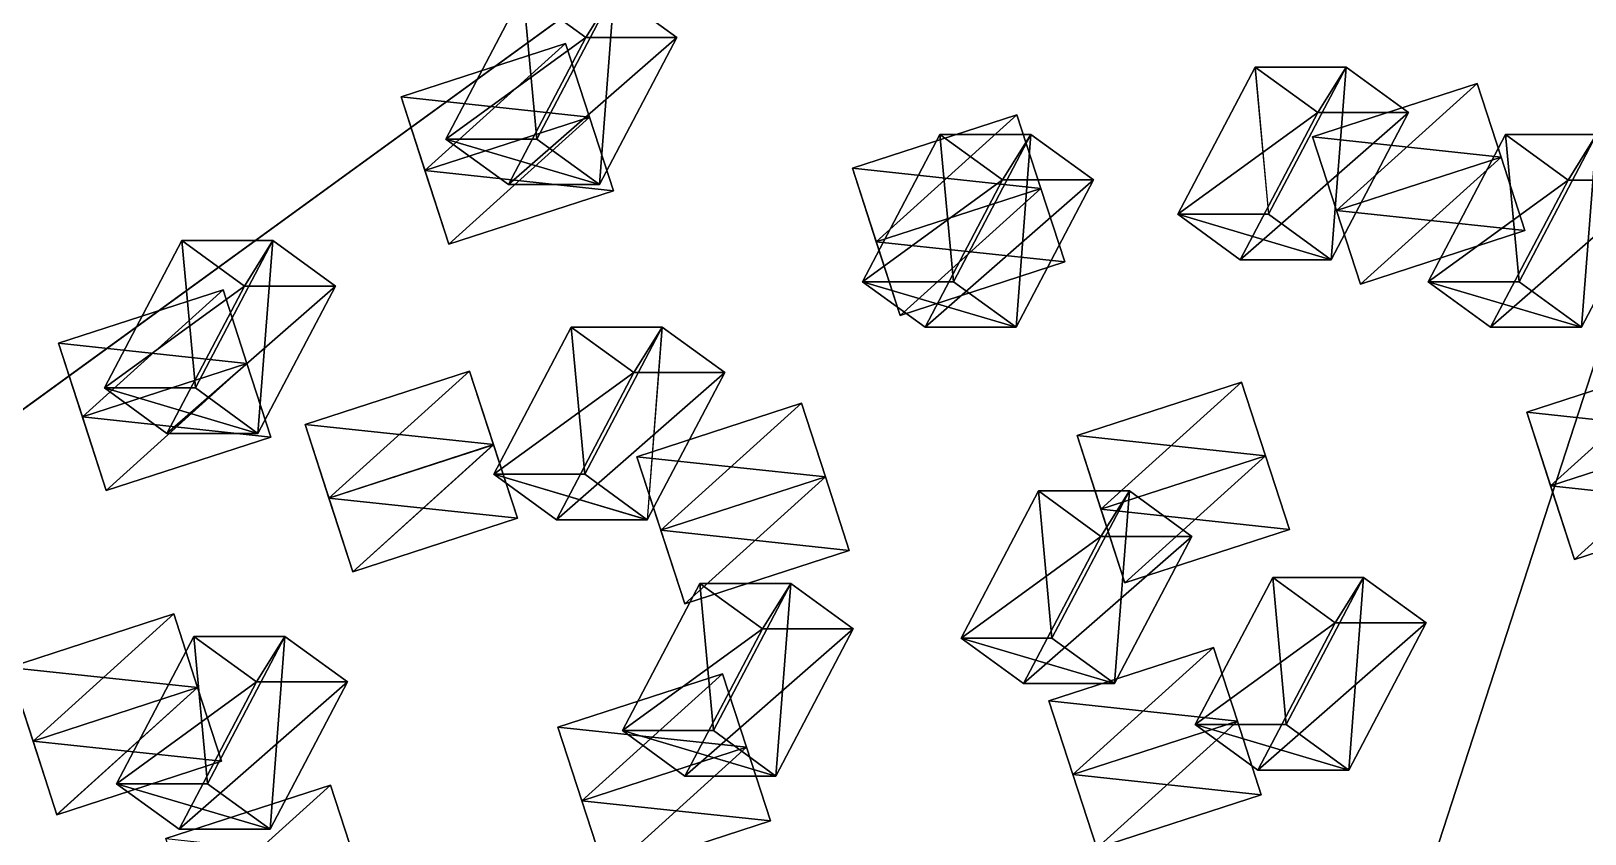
# Model space of a CAD drawing. Header units: metres. Extents: x -324 to 324, y -310 to 311.
# Drawn here: x -217.3 to -127.5, y 197.8 to 244.2 of the extents above; entities that cross this region are included whole.
import ezdxf

# ---------------------------------------------------------------- set-up
doc = ezdxf.new("R2010")
doc.units = ezdxf.units.M

msp = doc.modelspace()

# ---------------------------------------------------------------- linework, layer by layer
for p, q in [((-100.1399, 307.86993, -938.09595), (-261.94815, 190.31635, -1061.6997)), ((-261.85693, 190.37546, -1061.904), (-100.05551, 307.93835, -938.3003))]:
    msp.add_line(p, q)
for points in [[(-100.05551, 307.93835, -938.3003), (-161.85391, 117.712, -1261.8992), (-261.85693, 190.37546, -1061.904), (-261.85684, 190.37556, -1061.9039)], [(-100.05551, 307.93835, -938.3003), (61.75283, 190.36641, -1261.8993), (-161.85391, 117.712, -1261.8992), (-161.8538, 117.7121, -1261.899)], [(-188.88869, 246.49557, -990.5312), (-193.36072, 237.989, -987.7673), (-188.10307, 237.98875, -979.261), (-188.10297, 237.98886, -979.26086)], [(-193.36072, 237.989, -987.7673), (-188.88869, 246.49557, -990.5312), (-185.27074, 243.86699, -992.76746), (-185.27063, 243.8671, -992.76733)], [(-188.10307, 237.98875, -979.261), (-183.63104, 246.49535, -982.02484), (-188.88869, 246.49557, -990.5312), (-188.88858, 246.49568, -990.53107)], [(-185.27074, 243.86699, -992.76746), (-188.88869, 246.49557, -990.5312), (-183.63104, 246.49535, -982.02484), (-183.63094, 246.49545, -982.0247)], [(-183.63104, 246.49535, -982.02484), (-188.10307, 237.98875, -979.261), (-184.48512, 235.36017, -981.49725), (-184.48502, 235.36028, -981.49713)], [(-183.63104, 246.49535, -982.02484), (-180.01309, 243.86674, -984.26117), (-185.27074, 243.86699, -992.76746), (-185.27063, 243.8671, -992.76733)], [(-184.48512, 235.36017, -981.49725), (-180.01309, 243.86674, -984.26117), (-183.63104, 246.49535, -982.02484), (-183.63094, 246.49545, -982.0247)], [(-194.57332, 236.17311, -1035.3859), (-195.95541, 240.42677, -1026.4418), (-186.44485, 243.51695, -1026.4418), (-186.44475, 243.51706, -1026.4417)], [(-185.06291, 239.26381, -1024.2054), (-186.44485, 243.51695, -1026.4418), (-195.95541, 240.42677, -1026.4418), (-195.9553, 240.42688, -1026.4417)], [(-186.44485, 243.51695, -1026.4418), (-185.06274, 239.26329, -1035.3859), (-194.57332, 236.17311, -1035.3859), (-194.57321, 236.17322, -1035.3857)], [(-185.27074, 243.86699, -992.76746), (-189.74277, 235.3604, -990.0036), (-193.36072, 237.989, -987.7673), (-193.36061, 237.9891, -987.76715)], [(-189.74277, 235.3604, -990.0036), (-185.27074, 243.86699, -992.76746), (-180.01309, 243.86674, -984.26117), (-180.01299, 243.86685, -984.26105)], [(-180.01309, 243.86674, -984.26117), (-184.48512, 235.36017, -981.49725), (-189.74277, 235.3604, -990.0036), (-189.74266, 235.3605, -990.0035)], [(-185.06274, 239.26329, -1035.3859), (-186.44485, 243.51695, -1026.4418), (-185.06291, 239.26381, -1024.2054), (-185.0628, 239.26392, -1024.2053)], [(-146.6002, 242.15643, -917.015), (-151.07224, 233.64986, -914.2511), (-145.81459, 233.64961, -905.7448), (-145.81448, 233.64972, -905.7447)], [(-151.07224, 233.64986, -914.2511), (-146.6002, 242.15643, -917.015), (-142.98225, 239.52785, -919.2513), (-142.98215, 239.52795, -919.25116)], [(-145.81459, 233.64961, -905.7448), (-141.34256, 242.1562, -908.50867), (-146.6002, 242.15643, -917.015), (-146.6001, 242.15654, -917.0149)], [(-142.98225, 239.52785, -919.2513), (-146.6002, 242.15643, -917.015), (-141.34256, 242.1562, -908.50867), (-141.34245, 242.15631, -908.50854)], [(-141.34256, 242.1562, -908.50867), (-145.81459, 233.64961, -905.7448), (-142.19664, 231.02103, -907.9811), (-142.19653, 231.02113, -907.98096)], [(-141.34256, 242.1562, -908.50867), (-137.72461, 239.5276, -910.745), (-142.98225, 239.52785, -919.2513), (-142.98215, 239.52795, -919.25116)], [(-142.19664, 231.02103, -907.9811), (-137.72461, 239.5276, -910.745), (-141.34256, 242.1562, -908.50867), (-141.34245, 242.15631, -908.50854)], [(-141.8936, 233.86612, -1072.3274), (-143.2757, 238.11978, -1063.3833), (-133.76514, 241.20996, -1063.3833), (-133.76503, 241.21007, -1063.3832)], [(-132.3832, 236.95682, -1061.147), (-133.76514, 241.20996, -1063.3833), (-143.2757, 238.11978, -1063.3833), (-143.27559, 238.11989, -1063.3832)], [(-133.76514, 241.20996, -1063.3833), (-132.38303, 236.9563, -1072.3274), (-141.8936, 233.86612, -1072.3274), (-141.8935, 233.86623, -1072.3273)], [(-132.38303, 236.9563, -1072.3274), (-133.76514, 241.20996, -1063.3833), (-132.3832, 236.95682, -1061.147), (-132.38309, 236.95692, -1061.1469)], [(-193.19138, 231.91997, -1033.1495), (-194.57349, 236.17363, -1024.2054), (-195.95541, 240.42677, -1026.4418), (-195.9553, 240.42688, -1026.4417)], [(-195.95541, 240.42677, -1026.4418), (-194.57332, 236.17311, -1035.3859), (-193.19138, 231.91997, -1033.1495), (-193.19127, 231.92007, -1033.1494)], [(-195.95541, 240.42677, -1026.4418), (-194.57349, 236.17363, -1024.2054), (-185.06291, 239.26381, -1024.2054), (-185.0628, 239.26392, -1024.2053)], [(-183.68082, 235.01015, -1033.1495), (-185.06291, 239.26381, -1024.2054), (-194.57349, 236.17363, -1024.2054), (-194.57338, 236.17374, -1024.2053)], [(-193.19138, 231.91997, -1033.1495), (-194.57332, 236.17311, -1035.3859), (-185.06274, 239.26329, -1035.3859), (-185.06264, 239.2634, -1035.3857)], [(-185.06274, 239.26329, -1035.3859), (-183.68082, 235.01015, -1033.1495), (-193.19138, 231.91997, -1033.1495), (-193.19127, 231.92007, -1033.1494)], [(-185.06291, 239.26381, -1024.2054), (-183.68082, 235.01015, -1033.1495), (-185.06274, 239.26329, -1035.3859), (-185.06264, 239.2634, -1035.3857)], [(-168.48848, 232.05469, -1059.338), (-169.87057, 236.30835, -1050.3939), (-160.36002, 239.39853, -1050.3939), (-160.35991, 239.39864, -1050.3938)], [(-158.97807, 235.14539, -1048.1576), (-160.36002, 239.39853, -1050.3939), (-169.87057, 236.30835, -1050.3939), (-169.87047, 236.30846, -1050.3938)], [(-160.36002, 239.39853, -1050.3939), (-158.9779, 235.14487, -1059.338), (-168.48848, 232.05469, -1059.338), (-168.48837, 232.0548, -1059.3379)], [(-158.9779, 235.14487, -1059.338), (-160.36002, 239.39853, -1050.3939), (-158.97807, 235.14539, -1048.1576), (-158.97797, 235.1455, -1048.1575)], [(-142.98225, 239.52785, -919.2513), (-147.45428, 231.02126, -916.4874), (-151.07224, 233.64986, -914.2511), (-151.07213, 233.64996, -914.251)], [(-147.45428, 231.02126, -916.4874), (-142.98225, 239.52785, -919.2513), (-137.72461, 239.5276, -910.745), (-137.7245, 239.52771, -910.7449)], [(-137.72461, 239.5276, -910.745), (-142.19664, 231.02103, -907.9811), (-147.45428, 231.02126, -916.4874), (-147.45418, 231.02136, -916.4873)], [(-184.48512, 235.36017, -981.49725), (-188.10307, 237.98875, -979.261), (-193.36072, 237.989, -987.7673), (-193.36061, 237.9891, -987.76715)], [(-193.36072, 237.989, -987.7673), (-189.74277, 235.3604, -990.0036), (-184.48512, 235.36017, -981.49725), (-184.48502, 235.36028, -981.49713)], [(-164.81485, 238.25818, -941.90125), (-169.28688, 229.7516, -939.1373), (-164.02924, 229.75136, -930.63104), (-164.02913, 229.75146, -930.6309)], [(-169.28688, 229.7516, -939.1373), (-164.81485, 238.25818, -941.90125), (-161.1969, 235.6296, -944.1375), (-161.1968, 235.6297, -944.1374)], [(-164.02924, 229.75136, -930.63104), (-159.5572, 238.25795, -933.3949), (-164.81485, 238.25818, -941.90125), (-164.81474, 238.25829, -941.9011)], [(-161.1969, 235.6296, -944.1375), (-164.81485, 238.25818, -941.90125), (-159.5572, 238.25795, -933.3949), (-159.5571, 238.25806, -933.3948)], [(-159.5572, 238.25795, -933.3949), (-164.02924, 229.75136, -930.63104), (-160.41129, 227.12277, -932.8673), (-160.41118, 227.12288, -932.8672)], [(-159.5572, 238.25795, -933.3949), (-155.93925, 235.62935, -935.6312), (-161.1969, 235.6296, -944.1375), (-161.1968, 235.6297, -944.1374)], [(-160.41129, 227.12277, -932.8673), (-155.93925, 235.62935, -935.6312), (-159.5572, 238.25795, -933.3949), (-159.5571, 238.25806, -933.3948)], [(-140.51166, 229.61298, -1070.0911), (-141.89377, 233.86664, -1061.147), (-143.2757, 238.11978, -1063.3833), (-143.27559, 238.11989, -1063.3832)], [(-143.2757, 238.11978, -1063.3833), (-141.8936, 233.86612, -1072.3274), (-140.51166, 229.61298, -1070.0911), (-140.51155, 229.61308, -1070.091)], [(-143.2757, 238.11978, -1063.3833), (-141.89377, 233.86664, -1061.147), (-132.3832, 236.95682, -1061.147), (-132.38309, 236.95692, -1061.1469)], [(-132.13304, 238.25668, -889.02563), (-136.60507, 229.7501, -886.2617), (-131.34743, 229.74986, -877.75543), (-131.34732, 229.74997, -877.7553)], [(-136.60507, 229.7501, -886.2617), (-132.13304, 238.25668, -889.02563), (-128.51509, 235.6281, -891.2619), (-128.51498, 235.6282, -891.2618)], [(-131.34743, 229.74986, -877.75543), (-126.8754, 238.25645, -880.5193), (-132.13304, 238.25668, -889.02563), (-132.13293, 238.25679, -889.0255)], [(-128.51509, 235.6281, -891.2619), (-132.13304, 238.25668, -889.02563), (-126.8754, 238.25645, -880.5193), (-126.8753, 238.25656, -880.51917)], [(-126.8754, 238.25645, -880.5193), (-131.34743, 229.74986, -877.75543), (-127.72948, 227.12128, -879.9917), (-127.72938, 227.12138, -879.9916)], [(-126.8754, 238.25645, -880.5193), (-123.25745, 235.62785, -882.7556), (-128.51509, 235.6281, -891.2619), (-128.51498, 235.6282, -891.2618)], [(-127.72948, 227.12128, -879.9917), (-123.25745, 235.62785, -882.7556), (-126.8754, 238.25645, -880.5193), (-126.8753, 238.25656, -880.51917)], [(-194.57349, 236.17363, -1024.2054), (-193.19138, 231.91997, -1033.1495), (-183.68082, 235.01015, -1033.1495), (-183.68071, 235.01025, -1033.1494)], [(-167.10654, 227.80154, -1057.1017), (-168.48865, 232.0552, -1048.1576), (-169.87057, 236.30835, -1050.3939), (-169.87047, 236.30846, -1050.3938)], [(-169.87057, 236.30835, -1050.3939), (-168.48848, 232.05469, -1059.338), (-167.10654, 227.80154, -1057.1017), (-167.10643, 227.80165, -1057.1016)], [(-169.87057, 236.30835, -1050.3939), (-168.48865, 232.0552, -1048.1576), (-158.97807, 235.14539, -1048.1576), (-158.97797, 235.1455, -1048.1575)], [(-131.0011, 232.70316, -1070.0911), (-132.3832, 236.95682, -1061.147), (-141.89377, 233.86664, -1061.147), (-141.89366, 233.86674, -1061.1469)], [(-140.51166, 229.61298, -1070.0911), (-141.8936, 233.86612, -1072.3274), (-132.38303, 236.9563, -1072.3274), (-132.38292, 236.9564, -1072.3273)], [(-132.38303, 236.9563, -1072.3274), (-131.0011, 232.70316, -1070.0911), (-140.51166, 229.61298, -1070.0911), (-140.51155, 229.61308, -1070.091)], [(-132.3832, 236.95682, -1061.147), (-131.0011, 232.70316, -1070.0911), (-132.38303, 236.9563, -1072.3274), (-132.38292, 236.9564, -1072.3273)], [(-161.1969, 235.6296, -944.1375), (-165.66893, 227.123, -941.37366), (-169.28688, 229.7516, -939.1373), (-169.28677, 229.75171, -939.1372)], [(-165.66893, 227.123, -941.37366), (-161.1969, 235.6296, -944.1375), (-155.93925, 235.62935, -935.6312), (-155.93915, 235.62946, -935.6311)], [(-155.93925, 235.62935, -935.6312), (-160.41129, 227.12277, -932.8673), (-165.66893, 227.123, -941.37366), (-165.66882, 227.12311, -941.37354)], [(-128.51509, 235.6281, -891.2619), (-132.98712, 227.1215, -888.49805), (-136.60507, 229.7501, -886.2617), (-136.60497, 229.75021, -886.2616)], [(-132.98712, 227.1215, -888.49805), (-128.51509, 235.6281, -891.2619), (-123.25745, 235.62785, -882.7556), (-123.25735, 235.62796, -882.7555)], [(-123.25745, 235.62785, -882.7556), (-127.72948, 227.12128, -879.9917), (-132.98712, 227.1215, -888.49805), (-132.98701, 227.12161, -888.4979)], [(-157.59598, 230.89172, -1057.1017), (-158.97807, 235.14539, -1048.1576), (-168.48865, 232.0552, -1048.1576), (-168.48854, 232.05531, -1048.1575)], [(-167.10654, 227.80154, -1057.1017), (-168.48848, 232.05469, -1059.338), (-158.9779, 235.14487, -1059.338), (-158.9778, 235.14497, -1059.3379)], [(-158.9779, 235.14487, -1059.338), (-157.59598, 230.89172, -1057.1017), (-167.10654, 227.80154, -1057.1017), (-167.10643, 227.80165, -1057.1016)], [(-158.97807, 235.14539, -1048.1576), (-157.59598, 230.89172, -1057.1017), (-158.9779, 235.14487, -1059.338), (-158.9778, 235.14497, -1059.3379)], [(-142.19664, 231.02103, -907.9811), (-145.81459, 233.64961, -905.7448), (-151.07224, 233.64986, -914.2511), (-151.07213, 233.64996, -914.251)], [(-151.07224, 233.64986, -914.2511), (-147.45428, 231.02126, -916.4874), (-142.19664, 231.02103, -907.9811), (-142.19653, 231.02113, -907.98096)], [(-141.89377, 233.86664, -1061.147), (-140.51166, 229.61298, -1070.0911), (-131.0011, 232.70316, -1070.0911), (-131.00099, 232.70326, -1070.091)], [(-208.62743, 232.1268, -1005.57587), (-213.09946, 223.62022, -1002.81195), (-207.84181, 223.61998, -994.30566), (-207.8417, 223.62009, -994.30554)], [(-213.09946, 223.62022, -1002.81195), (-208.62743, 232.1268, -1005.57587), (-205.00948, 229.49821, -1007.81213), (-205.00937, 229.49832, -1007.812)], [(-207.84181, 223.61998, -994.30566), (-203.36978, 232.12657, -997.0695), (-208.62743, 232.1268, -1005.57587), (-208.62732, 232.1269, -1005.57574)], [(-205.00948, 229.49821, -1007.81213), (-208.62743, 232.1268, -1005.57587), (-203.36978, 232.12657, -997.0695), (-203.36967, 232.12668, -997.0694)], [(-203.36978, 232.12657, -997.0695), (-207.84181, 223.61998, -994.30566), (-204.22386, 220.9914, -996.54193), (-204.22375, 220.9915, -996.5418)], [(-203.36978, 232.12657, -997.0695), (-199.75183, 229.49797, -999.30585), (-205.00948, 229.49821, -1007.81213), (-205.00937, 229.49832, -1007.812)], [(-204.22386, 220.9914, -996.54193), (-199.75183, 229.49797, -999.30585), (-203.36978, 232.12657, -997.0695), (-203.36967, 232.12668, -997.0694)], [(-168.48865, 232.0552, -1048.1576), (-167.10654, 227.80154, -1057.1017), (-157.59598, 230.89172, -1057.1017), (-157.59587, 230.89183, -1057.1016)], [(-214.37111, 221.94186, -1050.2177), (-215.7532, 226.19553, -1041.2736), (-206.24265, 229.2857, -1041.2736), (-206.24254, 229.28581, -1041.2734)], [(-204.8607, 225.03256, -1039.0372), (-206.24265, 229.2857, -1041.2736), (-215.7532, 226.19553, -1041.2736), (-215.7531, 226.19563, -1041.2734)], [(-206.24265, 229.2857, -1041.2736), (-204.86053, 225.03204, -1050.2177), (-214.37111, 221.94186, -1050.2177), (-214.371, 221.94197, -1050.2175)], [(-205.00948, 229.49821, -1007.81213), (-209.4815, 220.99162, -1005.0483), (-213.09946, 223.62022, -1002.81195), (-213.09935, 223.62033, -1002.8118)], [(-209.4815, 220.99162, -1005.0483), (-205.00948, 229.49821, -1007.81213), (-199.75183, 229.49797, -999.30585), (-199.75172, 229.49808, -999.3057)], [(-199.75183, 229.49797, -999.30585), (-204.22386, 220.9914, -996.54193), (-209.4815, 220.99162, -1005.0483), (-209.4814, 220.99173, -1005.04816)], [(-204.86053, 225.03204, -1050.2177), (-206.24265, 229.2857, -1041.2736), (-204.8607, 225.03256, -1039.0372), (-204.8606, 225.03267, -1039.0371)], [(-160.41129, 227.12277, -932.8673), (-164.02924, 229.75136, -930.63104), (-169.28688, 229.7516, -939.1373), (-169.28677, 229.75171, -939.1372)], [(-169.28688, 229.7516, -939.1373), (-165.66893, 227.123, -941.37366), (-160.41129, 227.12277, -932.8673), (-160.41118, 227.12288, -932.8672)], [(-127.72948, 227.12128, -879.9917), (-131.34743, 229.74986, -877.75543), (-136.60507, 229.7501, -886.2617), (-136.60497, 229.75021, -886.2616)], [(-136.60507, 229.7501, -886.2617), (-132.98712, 227.1215, -888.49805), (-127.72948, 227.12128, -879.9917), (-127.72938, 227.12138, -879.9916)], [(-186.12561, 227.13142, -963.29987), (-190.59764, 218.62485, -960.53595), (-185.34, 218.6246, -952.02966), (-185.33989, 218.62471, -952.02954)], [(-190.59764, 218.62485, -960.53595), (-186.12561, 227.13142, -963.29987), (-182.50766, 224.50284, -965.53613), (-182.50755, 224.50294, -965.536)], [(-185.34, 218.6246, -952.02966), (-180.86797, 227.1312, -954.7935), (-186.12561, 227.13142, -963.29987), (-186.1255, 227.13153, -963.29974)], [(-182.50766, 224.50284, -965.53613), (-186.12561, 227.13142, -963.29987), (-180.86797, 227.1312, -954.7935), (-180.86786, 227.1313, -954.7934)], [(-180.86797, 227.1312, -954.7935), (-185.34, 218.6246, -952.02966), (-181.72205, 215.99602, -954.2659), (-181.72194, 215.99612, -954.2658)], [(-180.86797, 227.1312, -954.7935), (-177.25002, 224.5026, -957.02985), (-182.50766, 224.50284, -965.53613), (-182.50755, 224.50294, -965.536)], [(-181.72205, 215.99602, -954.2659), (-177.25002, 224.5026, -957.02985), (-180.86797, 227.1312, -954.7935), (-180.86786, 227.1313, -954.7934)], [(-212.98917, 217.68872, -1047.9813), (-214.37128, 221.94238, -1039.0372), (-215.7532, 226.19553, -1041.2736), (-215.7531, 226.19563, -1041.2734)], [(-215.7532, 226.19553, -1041.2736), (-214.37111, 221.94186, -1050.2177), (-212.98917, 217.68872, -1047.9813), (-212.98906, 217.68883, -1047.9812)], [(-215.7532, 226.19553, -1041.2736), (-214.37128, 221.94238, -1039.0372), (-204.8607, 225.03256, -1039.0372), (-204.8606, 225.03267, -1039.0371)], [(-203.4786, 220.7789, -1047.9813), (-204.8607, 225.03256, -1039.0372), (-214.37128, 221.94238, -1039.0372), (-214.37117, 221.94249, -1039.0371)], [(-212.98917, 217.68872, -1047.9813), (-214.37111, 221.94186, -1050.2177), (-204.86053, 225.03204, -1050.2177), (-204.86043, 225.03215, -1050.2175)], [(-204.86053, 225.03204, -1050.2177), (-203.4786, 220.7789, -1047.9813), (-212.98917, 217.68872, -1047.9813), (-212.98906, 217.68883, -1047.9812)], [(-204.8607, 225.03256, -1039.0372), (-203.4786, 220.7789, -1047.9813), (-204.86053, 225.03204, -1050.2177), (-204.86043, 225.03215, -1050.2175)], [(-200.12057, 217.24779, -1067.9515), (-201.50267, 221.50145, -1059.0074), (-191.99211, 224.59163, -1059.0074), (-191.992, 224.59174, -1059.0073)], [(-190.61017, 220.33849, -1056.7711), (-191.99211, 224.59163, -1059.0074), (-201.50267, 221.50145, -1059.0074), (-201.50256, 221.50156, -1059.0073)], [(-191.99211, 224.59163, -1059.0074), (-190.61, 220.33797, -1067.9515), (-200.12057, 217.24779, -1067.9515), (-200.12047, 217.2479, -1067.9514)], [(-190.61, 220.33797, -1067.9515), (-191.99211, 224.59163, -1059.0074), (-190.61017, 220.33849, -1056.7711), (-190.61006, 220.3386, -1056.771)], [(-182.50766, 224.50284, -965.53613), (-186.97969, 215.99625, -962.7723), (-190.59764, 218.62485, -960.53595), (-190.59753, 218.62495, -960.5358)], [(-186.97969, 215.99625, -962.7723), (-182.50766, 224.50284, -965.53613), (-177.25002, 224.5026, -957.02985), (-177.24991, 224.5027, -957.0297)], [(-177.25002, 224.5026, -957.02985), (-181.72205, 215.99602, -954.2659), (-186.97969, 215.99625, -962.7723), (-186.97958, 215.99635, -962.77216)], [(-129.52135, 217.95377, -1110.2363), (-130.90346, 222.20743, -1101.2922), (-121.39289, 225.2976, -1101.2922), (-121.39279, 225.29771, -1101.2921)], [(-120.010956, 221.04446, -1099.0559), (-121.39289, 225.2976, -1101.2922), (-130.90346, 222.20743, -1101.2922), (-130.90335, 222.20753, -1101.2921)], [(-121.39289, 225.2976, -1101.2922), (-120.01079, 221.04395, -1110.2363), (-129.52135, 217.95377, -1110.2363), (-129.52124, 217.95387, -1110.2362)], [(-204.22386, 220.9914, -996.54193), (-207.84181, 223.61998, -994.30566), (-213.09946, 223.62022, -1002.81195), (-213.09935, 223.62033, -1002.8118)], [(-213.09946, 223.62022, -1002.81195), (-209.4815, 220.99162, -1005.0483), (-204.22386, 220.9914, -996.54193), (-204.22375, 220.9915, -996.5418)], [(-155.50883, 216.60611, -1096.7402), (-156.89093, 220.85977, -1087.7961), (-147.38037, 223.94995, -1087.7961), (-147.38026, 223.95006, -1087.796)], [(-145.99843, 219.69681, -1085.5598), (-147.38037, 223.94995, -1087.7961), (-156.89093, 220.85977, -1087.7961), (-156.89082, 220.85988, -1087.796)], [(-147.38037, 223.94995, -1087.7961), (-145.99826, 219.69629, -1096.7402), (-155.50883, 216.60611, -1096.7402), (-155.50873, 216.60622, -1096.7401)], [(-145.99826, 219.69629, -1096.7402), (-147.38037, 223.94995, -1087.7961), (-145.99843, 219.69681, -1085.5598), (-145.99832, 219.69691, -1085.5597)], [(-180.94328, 215.3897, -1083.3362), (-182.32538, 219.64336, -1074.3921), (-172.81482, 222.73354, -1074.3921), (-172.81471, 222.73364, -1074.392)], [(-171.43288, 218.4804, -1072.1558), (-172.81482, 222.73354, -1074.3921), (-182.32538, 219.64336, -1074.3921), (-182.32527, 219.64346, -1074.392)], [(-172.81482, 222.73354, -1074.3921), (-171.43271, 218.47987, -1083.3362), (-180.94328, 215.3897, -1083.3362), (-180.94318, 215.3898, -1083.336)], [(-171.43271, 218.47987, -1083.3362), (-172.81482, 222.73354, -1074.3921), (-171.43288, 218.4804, -1072.1558), (-171.43277, 218.4805, -1072.1556)], [(-214.37128, 221.94238, -1039.0372), (-212.98917, 217.68872, -1047.9813), (-203.4786, 220.7789, -1047.9813), (-203.4785, 220.779, -1047.9812)], [(-128.13942, 213.70062, -1108), (-129.52151, 217.95428, -1099.0559), (-130.90346, 222.20743, -1101.2922), (-130.90335, 222.20753, -1101.2921)], [(-130.90346, 222.20743, -1101.2922), (-129.52135, 217.95377, -1110.2363), (-128.13942, 213.70062, -1108), (-128.13931, 213.70073, -1107.9999)], [(-130.90346, 222.20743, -1101.2922), (-129.52151, 217.95428, -1099.0559), (-120.010956, 221.04446, -1099.0559), (-120.01086, 221.04457, -1099.0558)], [(-198.73863, 212.99464, -1065.7152), (-200.12074, 217.2483, -1056.7711), (-201.50267, 221.50145, -1059.0074), (-201.50256, 221.50156, -1059.0073)], [(-201.50267, 221.50145, -1059.0074), (-200.12057, 217.24779, -1067.9515), (-198.73863, 212.99464, -1065.7152), (-198.73853, 212.99475, -1065.7151)], [(-201.50267, 221.50145, -1059.0074), (-200.12074, 217.2483, -1056.7711), (-190.61017, 220.33849, -1056.7711), (-190.61006, 220.3386, -1056.771)], [(-118.62885, 216.7908, -1108), (-120.010956, 221.04446, -1099.0559), (-129.52151, 217.95428, -1099.0559), (-129.52141, 217.95439, -1099.0558)], [(-128.13942, 213.70062, -1108), (-129.52135, 217.95377, -1110.2363), (-120.01079, 221.04395, -1110.2363), (-120.01069, 221.04405, -1110.2362)], [(-120.01079, 221.04395, -1110.2363), (-118.62885, 216.7908, -1108), (-128.13942, 213.70062, -1108), (-128.13931, 213.70073, -1107.9999)], [(-189.22807, 216.08482, -1065.7152), (-190.61017, 220.33849, -1056.7711), (-200.12074, 217.2483, -1056.7711), (-200.12064, 217.24841, -1056.771)], [(-198.73863, 212.99464, -1065.7152), (-200.12057, 217.24779, -1067.9515), (-190.61, 220.33797, -1067.9515), (-190.6099, 220.33807, -1067.9514)], [(-190.61, 220.33797, -1067.9515), (-189.22807, 216.08482, -1065.7152), (-198.73863, 212.99464, -1065.7152), (-198.73853, 212.99475, -1065.7151)], [(-190.61017, 220.33849, -1056.7711), (-189.22807, 216.08482, -1065.7152), (-190.61, 220.33797, -1067.9515), (-190.6099, 220.33807, -1067.9514)], [(-154.12689, 212.35297, -1094.5039), (-155.509, 216.60663, -1085.5598), (-156.89093, 220.85977, -1087.7961), (-156.89082, 220.85988, -1087.796)], [(-156.89093, 220.85977, -1087.7961), (-155.50883, 216.60611, -1096.7402), (-154.12689, 212.35297, -1094.5039), (-154.12679, 212.35307, -1094.5038)], [(-156.89093, 220.85977, -1087.7961), (-155.509, 216.60663, -1085.5598), (-145.99843, 219.69681, -1085.5598), (-145.99832, 219.69691, -1085.5597)], [(-179.56134, 211.13655, -1081.0999), (-180.94345, 215.39021, -1072.1558), (-182.32538, 219.64336, -1074.3921), (-182.32527, 219.64346, -1074.392)], [(-182.32538, 219.64336, -1074.3921), (-180.94328, 215.3897, -1083.3362), (-179.56134, 211.13655, -1081.0999), (-179.56123, 211.13666, -1081.0997)], [(-182.32538, 219.64336, -1074.3921), (-180.94345, 215.39021, -1072.1558), (-171.43288, 218.4804, -1072.1558), (-171.43277, 218.4805, -1072.1556)], [(-144.61633, 215.44315, -1094.5039), (-145.99843, 219.69681, -1085.5598), (-155.509, 216.60663, -1085.5598), (-155.5089, 216.60674, -1085.5597)], [(-154.12689, 212.35297, -1094.5039), (-155.50883, 216.60611, -1096.7402), (-145.99826, 219.69629, -1096.7402), (-145.99815, 219.6964, -1096.7401)], [(-145.99826, 219.69629, -1096.7402), (-144.61633, 215.44315, -1094.5039), (-154.12689, 212.35297, -1094.5039), (-154.12679, 212.35307, -1094.5038)], [(-145.99843, 219.69681, -1085.5598), (-144.61633, 215.44315, -1094.5039), (-145.99826, 219.69629, -1096.7402), (-145.99815, 219.6964, -1096.7401)], [(-181.72205, 215.99602, -954.2659), (-185.34, 218.6246, -952.02966), (-190.59764, 218.62485, -960.53595), (-190.59753, 218.62495, -960.5358)], [(-190.59764, 218.62485, -960.53595), (-186.97969, 215.99625, -962.7723), (-181.72205, 215.99602, -954.2659), (-181.72194, 215.99612, -954.2658)], [(-170.05078, 214.22673, -1081.0999), (-171.43288, 218.4804, -1072.1558), (-180.94345, 215.39021, -1072.1558), (-180.94334, 215.39032, -1072.1556)], [(-179.56134, 211.13655, -1081.0999), (-180.94328, 215.3897, -1083.3362), (-171.43271, 218.47987, -1083.3362), (-171.4326, 218.47998, -1083.336)], [(-171.43271, 218.47987, -1083.3362), (-170.05078, 214.22673, -1081.0999), (-179.56134, 211.13655, -1081.0999), (-179.56123, 211.13666, -1081.0997)], [(-171.43288, 218.4804, -1072.1558), (-170.05078, 214.22673, -1081.0999), (-171.43271, 218.47987, -1083.3362), (-171.4326, 218.47998, -1083.336)], [(-159.12248, 217.66724, -908.4888), (-163.59451, 209.16066, -905.72485), (-158.33687, 209.16042, -897.21857), (-158.33676, 209.16052, -897.21844)], [(-163.59451, 209.16066, -905.72485), (-159.12248, 217.66724, -908.4888), (-155.50453, 215.03865, -910.72504), (-155.50443, 215.03876, -910.7249)], [(-158.33687, 209.16042, -897.21857), (-153.86484, 217.667, -899.9824), (-159.12248, 217.66724, -908.4888), (-159.12238, 217.66734, -908.48865)], [(-155.50453, 215.03865, -910.72504), (-159.12248, 217.66724, -908.4888), (-153.86484, 217.667, -899.9824), (-153.86473, 217.66711, -899.9823)], [(-153.86484, 217.667, -899.9824), (-158.33687, 209.16042, -897.21857), (-154.71892, 206.53183, -899.45483), (-154.71881, 206.53194, -899.4547)], [(-153.86484, 217.667, -899.9824), (-150.24689, 215.0384, -902.21875), (-155.50453, 215.03865, -910.72504), (-155.50443, 215.03876, -910.7249)], [(-154.71892, 206.53183, -899.45483), (-150.24689, 215.0384, -902.21875), (-153.86484, 217.667, -899.9824), (-153.86473, 217.66711, -899.9823)], [(-129.52151, 217.95428, -1099.0559), (-128.13942, 213.70062, -1108), (-118.62885, 216.7908, -1108), (-118.62875, 216.79091, -1107.9999)], [(-200.12074, 217.2483, -1056.7711), (-198.73863, 212.99464, -1065.7152), (-189.22807, 216.08482, -1065.7152), (-189.22797, 216.08493, -1065.7151)], [(-155.509, 216.60663, -1085.5598), (-154.12689, 212.35297, -1094.5039), (-144.61633, 215.44315, -1094.5039), (-144.61623, 215.44325, -1094.5038)], [(-180.94345, 215.39021, -1072.1558), (-179.56134, 211.13655, -1081.0999), (-170.05078, 214.22673, -1081.0999), (-170.05067, 214.22684, -1081.0997)], [(-155.50453, 215.03865, -910.72504), (-159.97656, 206.53206, -907.9612), (-163.59451, 209.16066, -905.72485), (-163.5944, 209.16077, -905.72473)], [(-159.97656, 206.53206, -907.9612), (-155.50453, 215.03865, -910.72504), (-150.24689, 215.0384, -902.21875), (-150.24678, 215.03851, -902.2186)], [(-150.24689, 215.0384, -902.21875), (-154.71892, 206.53183, -899.45483), (-159.97656, 206.53206, -907.9612), (-159.97646, 206.53217, -907.96106)], [(-178.69284, 212.3233, -933.869), (-183.16487, 203.81673, -931.1051), (-177.90723, 203.81648, -922.5988), (-177.90712, 203.81659, -922.5987)], [(-183.16487, 203.81673, -931.1051), (-178.69284, 212.3233, -933.869), (-175.07489, 209.69472, -936.1053), (-175.07478, 209.69482, -936.10516)], [(-177.90723, 203.81648, -922.5988), (-173.4352, 212.32307, -925.3627), (-178.69284, 212.3233, -933.869), (-178.69273, 212.32341, -933.8689)], [(-175.07489, 209.69472, -936.1053), (-178.69284, 212.3233, -933.869), (-173.4352, 212.32307, -925.3627), (-173.43509, 212.32318, -925.36255)], [(-173.4352, 212.32307, -925.3627), (-177.90723, 203.81648, -922.5988), (-174.28928, 201.1879, -924.8351), (-174.28917, 201.188, -924.83496)], [(-173.4352, 212.32307, -925.3627), (-169.81725, 209.69447, -927.599), (-175.07489, 209.69472, -936.1053), (-175.07478, 209.69482, -936.10516)], [(-174.28928, 201.1879, -924.8351), (-169.81725, 209.69447, -927.599), (-173.4352, 212.32307, -925.3627), (-173.43509, 212.32318, -925.36255)], [(-145.58311, 212.67227, -880.713), (-150.05515, 204.1657, -877.9491), (-144.7975, 204.16545, -869.4428), (-144.7974, 204.16556, -869.4427)], [(-150.05515, 204.1657, -877.9491), (-145.58311, 212.67227, -880.713), (-141.96516, 210.04369, -882.9493), (-141.96506, 210.0438, -882.94916)], [(-144.7975, 204.16545, -869.4428), (-140.32547, 212.67204, -872.20667), (-145.58311, 212.67227, -880.713), (-145.58301, 212.67238, -880.7129)], [(-141.96516, 210.04369, -882.9493), (-145.58311, 212.67227, -880.713), (-140.32547, 212.67204, -872.20667), (-140.32536, 212.67215, -872.20654)], [(-140.32547, 212.67204, -872.20667), (-144.7975, 204.16545, -869.4428), (-141.17955, 201.53687, -871.6791), (-141.17944, 201.53697, -871.67896)], [(-140.32547, 212.67204, -872.20667), (-136.70752, 210.04344, -874.443), (-141.96516, 210.04369, -882.9493), (-141.96506, 210.0438, -882.94916)], [(-141.17955, 201.53687, -871.6791), (-136.70752, 210.04344, -874.443), (-140.32547, 212.67204, -872.20667), (-140.32536, 212.67215, -872.20654)], [(-217.22108, 203.21478, -1084.0732), (-218.60318, 207.46844, -1075.1292), (-209.09262, 210.55862, -1075.1292), (-209.09251, 210.55873, -1075.129)], [(-207.71068, 206.30548, -1072.8928), (-209.09262, 210.55862, -1075.1292), (-218.60318, 207.46844, -1075.1292), (-218.60307, 207.46855, -1075.129)], [(-209.09262, 210.55862, -1075.1292), (-207.71051, 206.30496, -1084.0732), (-217.22108, 203.21478, -1084.0732), (-217.22098, 203.21489, -1084.0731)], [(-207.71051, 206.30496, -1084.0732), (-209.09262, 210.55862, -1075.1292), (-207.71068, 206.30548, -1072.8928), (-207.71057, 206.30559, -1072.8927)], [(-207.92343, 209.25795, -977.5563), (-212.39546, 200.75137, -974.79236), (-207.13782, 200.75113, -966.2861), (-207.13771, 200.75124, -966.28595)], [(-212.39546, 200.75137, -974.79236), (-207.92343, 209.25795, -977.5563), (-204.30548, 206.62936, -979.79254), (-204.30537, 206.62947, -979.7924)], [(-207.13782, 200.75113, -966.2861), (-202.66579, 209.25772, -969.0499), (-207.92343, 209.25795, -977.5563), (-207.92332, 209.25806, -977.55615)], [(-204.30548, 206.62936, -979.79254), (-207.92343, 209.25795, -977.5563), (-202.66579, 209.25772, -969.0499), (-202.66568, 209.25783, -969.0498)], [(-202.66579, 209.25772, -969.0499), (-207.13782, 200.75113, -966.2861), (-203.51987, 198.12254, -968.52234), (-203.51976, 198.12265, -968.5222)], [(-202.66579, 209.25772, -969.0499), (-199.04784, 206.62912, -971.28625), (-204.30548, 206.62936, -979.79254), (-204.30537, 206.62947, -979.7924)], [(-203.51987, 198.12254, -968.52234), (-199.04784, 206.62912, -971.28625), (-202.66579, 209.25772, -969.0499), (-202.66568, 209.25783, -969.0498)], [(-175.07489, 209.69472, -936.1053), (-179.54692, 201.18813, -933.34143), (-183.16487, 203.81673, -931.1051), (-183.16476, 203.81683, -931.105)], [(-179.54692, 201.18813, -933.34143), (-175.07489, 209.69472, -936.1053), (-169.81725, 209.69447, -927.599), (-169.81714, 209.69458, -927.5989)], [(-169.81725, 209.69447, -927.599), (-174.28928, 201.1879, -924.8351), (-179.54692, 201.18813, -933.34143), (-179.54681, 201.18823, -933.3413)], [(-141.96516, 210.04369, -882.9493), (-146.4372, 201.5371, -880.1854), (-150.05515, 204.1657, -877.9491), (-150.05504, 204.1658, -877.949)], [(-146.4372, 201.5371, -880.1854), (-141.96516, 210.04369, -882.9493), (-136.70752, 210.04344, -874.443), (-136.70741, 210.04355, -874.4429)], [(-136.70752, 210.04344, -874.443), (-141.17955, 201.53687, -871.6791), (-146.4372, 201.5371, -880.1854), (-146.43709, 201.5372, -880.1853)], [(-154.71892, 206.53183, -899.45483), (-158.33687, 209.16042, -897.21857), (-163.59451, 209.16066, -905.72485), (-163.5944, 209.16077, -905.72473)], [(-163.59451, 209.16066, -905.72485), (-159.97656, 206.53206, -907.9612), (-154.71892, 206.53183, -899.45483), (-154.71881, 206.53194, -899.4547)], [(-157.13533, 201.27975, -1124.884), (-158.51743, 205.53342, -1115.94), (-149.00687, 208.6236, -1115.94), (-149.00676, 208.6237, -1115.9398)], [(-147.62492, 204.37045, -1113.7036), (-149.00687, 208.6236, -1115.94), (-158.51743, 205.53342, -1115.94), (-158.51732, 205.53352, -1115.9398)], [(-149.00687, 208.6236, -1115.94), (-147.62476, 204.36993, -1124.884), (-157.13533, 201.27975, -1124.884), (-157.13522, 201.27986, -1124.8839)], [(-147.62476, 204.36993, -1124.884), (-149.00687, 208.6236, -1115.94), (-147.62492, 204.37045, -1113.7036), (-147.62482, 204.37056, -1113.7035)], [(-215.83914, 198.96164, -1081.8369), (-217.22125, 203.2153, -1072.8928), (-218.60318, 207.46844, -1075.1292), (-218.60307, 207.46855, -1075.129)], [(-218.60318, 207.46844, -1075.1292), (-217.22108, 203.21478, -1084.0732), (-215.83914, 198.96164, -1081.8369), (-215.83904, 198.96175, -1081.8368)], [(-218.60318, 207.46844, -1075.1292), (-217.22125, 203.2153, -1072.8928), (-207.71068, 206.30548, -1072.8928), (-207.71057, 206.30559, -1072.8927)], [(-204.30548, 206.62936, -979.79254), (-208.77751, 198.12277, -977.0287), (-212.39546, 200.75137, -974.79236), (-212.39536, 200.75148, -974.79224)], [(-208.77751, 198.12277, -977.0287), (-204.30548, 206.62936, -979.79254), (-199.04784, 206.62912, -971.28625), (-199.04773, 206.62923, -971.28613)], [(-199.04784, 206.62912, -971.28625), (-203.51987, 198.12254, -968.52234), (-208.77751, 198.12277, -977.0287), (-208.7774, 198.12288, -977.02856)], [(-185.5048, 199.7636, -1110.2363), (-186.8869, 204.01726, -1101.2922), (-177.37634, 207.10744, -1101.2922), (-177.37624, 207.10754, -1101.2921)], [(-175.9944, 202.8543, -1099.0559), (-177.37634, 207.10744, -1101.2922), (-186.8869, 204.01726, -1101.2922), (-186.8868, 204.01736, -1101.2921)], [(-177.37634, 207.10744, -1101.2922), (-175.99423, 202.85378, -1110.2363), (-185.5048, 199.7636, -1110.2363), (-185.5047, 199.7637, -1110.2362)], [(-175.99423, 202.85378, -1110.2363), (-177.37634, 207.10744, -1101.2922), (-175.9944, 202.8543, -1099.0559), (-175.9943, 202.8544, -1099.0558)], [(-206.32858, 202.05182, -1081.8369), (-207.71068, 206.30548, -1072.8928), (-217.22125, 203.2153, -1072.8928), (-217.22115, 203.21541, -1072.8927)], [(-215.83914, 198.96164, -1081.8369), (-217.22108, 203.21478, -1084.0732), (-207.71051, 206.30496, -1084.0732), (-207.7104, 206.30507, -1084.0731)], [(-207.71051, 206.30496, -1084.0732), (-206.32858, 202.05182, -1081.8369), (-215.83914, 198.96164, -1081.8369), (-215.83904, 198.96175, -1081.8368)], [(-207.71068, 206.30548, -1072.8928), (-206.32858, 202.05182, -1081.8369), (-207.71051, 206.30496, -1084.0732), (-207.7104, 206.30507, -1084.0731)], [(-155.75339, 197.02661, -1122.6477), (-157.1355, 201.28027, -1113.7036), (-158.51743, 205.53342, -1115.94), (-158.51732, 205.53352, -1115.9398)], [(-158.51743, 205.53342, -1115.94), (-157.13533, 201.27975, -1124.884), (-155.75339, 197.02661, -1122.6477), (-155.75328, 197.02672, -1122.6476)], [(-158.51743, 205.53342, -1115.94), (-157.1355, 201.28027, -1113.7036), (-147.62492, 204.37045, -1113.7036), (-147.62482, 204.37056, -1113.7035)], [(-184.12286, 195.51045, -1108), (-185.50497, 199.76411, -1099.0559), (-186.8869, 204.01726, -1101.2922), (-186.8868, 204.01736, -1101.2921)], [(-186.8869, 204.01726, -1101.2922), (-185.5048, 199.7636, -1110.2363), (-184.12286, 195.51045, -1108), (-184.12276, 195.51056, -1107.9999)], [(-186.8869, 204.01726, -1101.2922), (-185.50497, 199.76411, -1099.0559), (-175.9944, 202.8543, -1099.0559), (-175.9943, 202.8544, -1099.0558)], [(-146.24283, 200.11679, -1122.6477), (-147.62492, 204.37045, -1113.7036), (-157.1355, 201.28027, -1113.7036), (-157.13539, 201.28038, -1113.7035)], [(-155.75339, 197.02661, -1122.6477), (-157.13533, 201.27975, -1124.884), (-147.62476, 204.36993, -1124.884), (-147.62465, 204.37004, -1124.8839)], [(-147.62476, 204.36993, -1124.884), (-146.24283, 200.11679, -1122.6477), (-155.75339, 197.02661, -1122.6477), (-155.75328, 197.02672, -1122.6476)], [(-141.17955, 201.53687, -871.6791), (-144.7975, 204.16545, -869.4428), (-150.05515, 204.1657, -877.9491), (-150.05504, 204.1658, -877.949)], [(-150.05515, 204.1657, -877.9491), (-146.4372, 201.5371, -880.1854), (-141.17955, 201.53687, -871.6791), (-141.17944, 201.53697, -871.67896)], [(-147.62492, 204.37045, -1113.7036), (-146.24283, 200.11679, -1122.6477), (-147.62476, 204.36993, -1124.884), (-147.62465, 204.37004, -1124.8839)], [(-217.22125, 203.2153, -1072.8928), (-215.83914, 198.96164, -1081.8369), (-206.32858, 202.05182, -1081.8369), (-206.32848, 202.05193, -1081.8368)], [(-174.28928, 201.1879, -924.8351), (-177.90723, 203.81648, -922.5988), (-183.16487, 203.81673, -931.1051), (-183.16476, 203.81683, -931.105)], [(-183.16487, 203.81673, -931.1051), (-179.54692, 201.18813, -933.34143), (-174.28928, 201.1879, -924.8351), (-174.28917, 201.188, -924.83496)], [(-174.6123, 198.60063, -1108), (-175.9944, 202.8543, -1099.0559), (-185.50497, 199.76411, -1099.0559), (-185.50487, 199.76422, -1099.0558)], [(-184.12286, 195.51045, -1108), (-185.5048, 199.7636, -1110.2363), (-175.99423, 202.85378, -1110.2363), (-175.99413, 202.85388, -1110.2362)], [(-175.99423, 202.85378, -1110.2363), (-174.6123, 198.60063, -1108), (-184.12286, 195.51045, -1108), (-184.12276, 195.51056, -1107.9999)], [(-175.9944, 202.8543, -1099.0559), (-174.6123, 198.60063, -1108), (-175.99423, 202.85378, -1110.2363), (-175.99413, 202.85388, -1110.2362)], [(-157.1355, 201.28027, -1113.7036), (-155.75339, 197.02661, -1122.6477), (-146.24283, 200.11679, -1122.6477), (-146.24272, 200.1169, -1122.6476)], [(-203.51987, 198.12254, -968.52234), (-207.13782, 200.75113, -966.2861), (-212.39546, 200.75137, -974.79236), (-212.39536, 200.75148, -974.79224)], [(-212.39546, 200.75137, -974.79236), (-208.77751, 198.12277, -977.0287), (-203.51987, 198.12254, -968.52234), (-203.51976, 198.12265, -968.5222)], [(-208.15886, 193.32317, -1108.486), (-209.54095, 197.57683, -1099.5419), (-200.0304, 200.667, -1099.5419), (-200.03029, 200.66711, -1099.5417)], [(-198.64845, 196.41386, -1097.3055), (-200.0304, 200.667, -1099.5419), (-209.54095, 197.57683, -1099.5419), (-209.54085, 197.57693, -1099.5417)], [(-200.0304, 200.667, -1099.5419), (-198.64828, 196.41335, -1108.486), (-208.15886, 193.32317, -1108.486), (-208.15875, 193.32327, -1108.4858)], [(-198.64828, 196.41335, -1108.486), (-200.0304, 200.667, -1099.5419), (-198.64845, 196.41386, -1097.3055), (-198.64835, 196.41397, -1097.3054)], [(-185.50497, 199.76411, -1099.0559), (-184.12286, 195.51045, -1108), (-174.6123, 198.60063, -1108), (-174.6122, 198.60074, -1107.9999)]]:
    msp.add_3dface(points)

doc.saveas('drawing.dxf')
